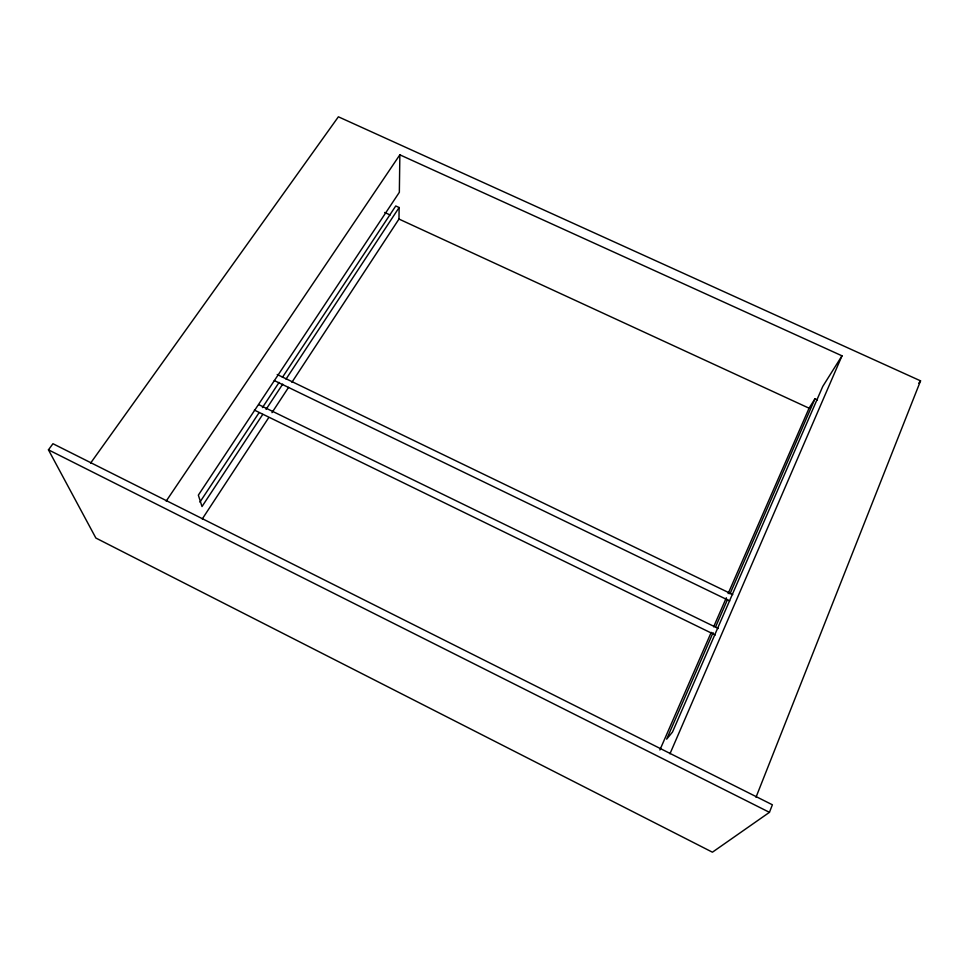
<?xml version="1.0" encoding="UTF-8"?>
<svg xmlns="http://www.w3.org/2000/svg" width="969" height="969" viewBox="0 0 969 969"><rect width="100%" height="100%" fill="white"/><g stroke="black" fill="none" stroke-linecap="round" stroke-linejoin="round"><path stroke-width="1.45" d="M291.899 382.295L398.974 219.055L399.131 207.523L395.752 205.973L282.415 377.365M669.967 753.773L841.988 355.817L399.858 154.822L399.349 192.286L198.342 495.147L202.012 506.533L262.732 414.429M769.447 812.337L772.378 804.779L52.956 443.717L48.45 449.834L95.87 538.037L712.421 852.199L769.447 812.337L48.45 449.834M756.002 797.269L920.55 380.853L338.387 116.801L90.589 463.121M713.075 632.624L666.66 739.153L672.486 732.055L822.766 386.413L841.988 355.817M715.497 627.088L727.549 599.423M729.96 593.888L814.965 398.816L817.412 399.955M659.877 749.982L711.222 632.357M713.644 626.822L726.326 597.764M728.131 593.609L809.067 408.191L814.965 398.816M202.255 518.96L268.655 417.724M271.974 412.661L288.58 387.358M266.063 409.39L282.694 384.16M286.025 379.109L399.131 207.523M199.917 502.124L259.086 412.649M262.417 407.61L279.084 382.404M166.171 501.118L399.858 154.822M918.745 383.215L920.55 380.853M384.693 212.465L390.156 214.985M398.974 219.055L809.067 408.191M277.219 374.506L732.758 594.566M274.263 380.538L729.742 600.937M258.796 404.654L718.332 628.506M254.375 410.093L715.279 634.974"/></g></svg>
